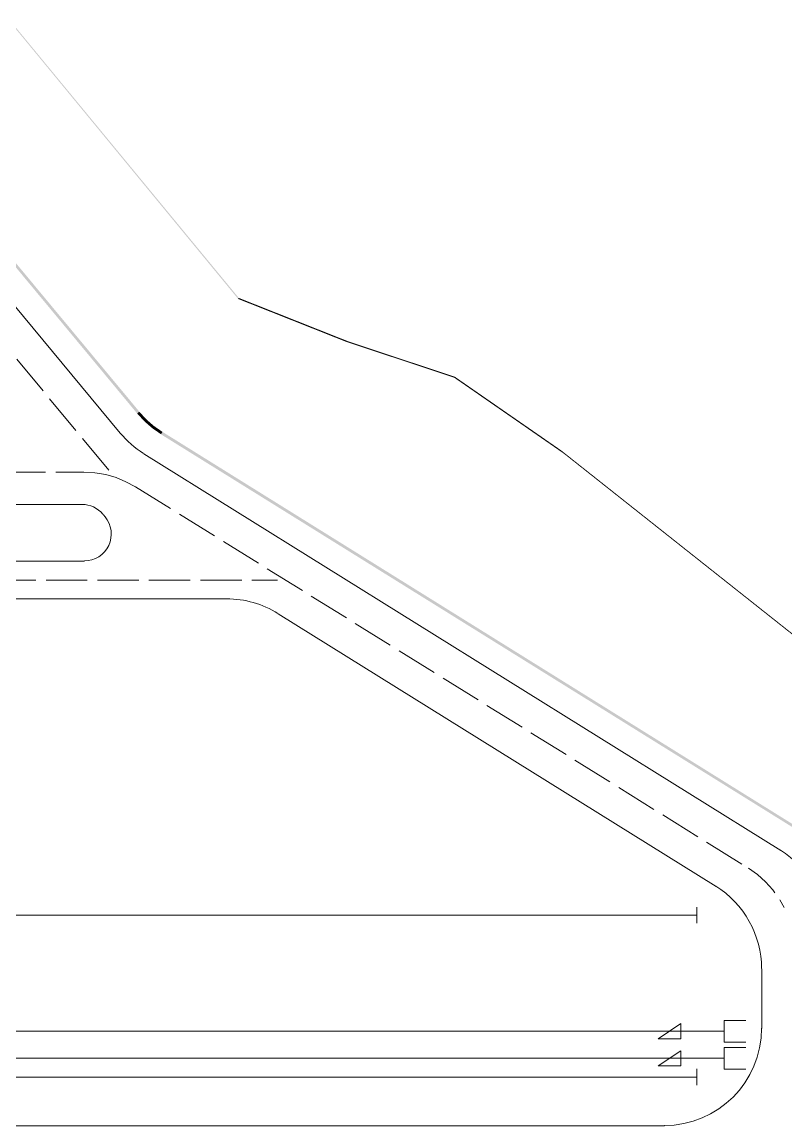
# Model space of a CAD drawing. Header units: millimetres. Extents: x 2315 to 4619, y 1334 to 1897.
# Drawn here: x 3939 to 4080.3, y 1618.5 to 1822.9 of the extents above; entities that cross this region are included whole.
import ezdxf

# ---------------------------------------------------------------- set-up
doc = ezdxf.new("R2010")
doc.units = ezdxf.units.MM
doc.linetypes.add('PDF_IMPORT', pattern=[1, 0.8, -0.2])
for name, color, linetype, true_color in [('PDF_0-新增征地', 7, 'Continuous', 0x00a5dd), ('PDF_站场道路', 7, 'Continuous', 0x957000), ('PDF_转运站初步方案', 7, 'Continuous', 0x00b85c)]:
    doc.layers.add(name, color=color, linetype=linetype, true_color=true_color)

msp = doc.modelspace()

# ---------------------------------------------------------------- hatches: boundary and pattern name
at = {"layer": 'PDF_0-新增征地', "transparency": 33554559}
msp.add_hatch(color=256, dxfattribs=at).paths.add_polyline_path([(3978.96, 1771.61), (3979.08, 1771.79), (3936.99, 1822.85), (3936.87, 1822.73)])
at = {"layer": 'PDF_转运站初步方案', "true_color": 0x00a5dd, "transparency": 33554559}
for points in [[(3912.74, 1808.44), (3912.38, 1808.13), (3960.27, 1750.41), (3960.69, 1750.72)], [(3964.97, 1746.99), (3964.66, 1746.56), (4092.75, 1666.85), (4092.99, 1667.28)]]:
    msp.add_hatch(color=142, dxfattribs=at).paths.add_polyline_path(points)

# ---------------------------------------------------------------- linework, layer by layer
at = {"layer": 'PDF_0-新增征地', "lineweight": 0}
msp.add_lwpolyline([(4099.04, 1695.68, 0.172, 0.172, 0), (4039, 1743.26, 0.22, 0.22, 0), (4019.03, 1757.1, 0.193, 0.193, 0), (3999.02, 1763.76, 0.215, 0.215, 0), (3979.02, 1771.7, 0, 0, 0)], format="xyseb", dxfattribs=at)
at = {"layer": 'PDF_0-新增征地', "lineweight": 25}
msp.add_lwpolyline([(3979.02, 1771.73), (3979.02, 1771.73)], dxfattribs=at)
at = {"layer": 'PDF_站场道路', "lineweight": 9}
for points in [[(3919.83, 1791.76), (3957.15, 1746.75)], [(3961.49, 1742.96), (4079.37, 1669.54)], [(3959.96, 1736.85), (3958.19, 1737.77), (3956.36, 1738.56), (3954.46, 1739.11), (3952.45, 1739.42), (3950.43, 1739.54)], [(3510.59, 1733.55), (3950.13, 1733.55)], [(3953.97, 1731.72), (3954.4, 1731.23)], [(3498.37, 1723.05), (3950.55, 1723.05)], [(3976.88, 1716.08), (3477.66, 1716.08)], [(3986.35, 1713.33), (4067.4, 1662.88)], [(4078.27, 1661.66), (4077.91, 1662.21), (4076.56, 1663.74), (4075.04, 1665.08), (4073.39, 1666.24)], [(4079.98, 1658.97), (4079.19, 1660.38)], [(4075.89, 1636.56), (4075.89, 1647.61)], [(3361.98, 1618.54), (4057.87, 1618.54)]]:
    msp.add_lwpolyline(points, dxfattribs=at)
at = {"layer": 'PDF_站场道路', "linetype": 'PDF_IMPORT', "lineweight": 9, "ltscale": 9.541175}
msp.add_lwpolyline([(3913.6, 1789.81), (3956.05, 1738.68)], dxfattribs=at)
at = {"layer": 'PDF_站场道路', "linetype": 'PDF_IMPORT', "lineweight": 9, "ltscale": 9.528654}
for points in [[(3506.92, 1739.54), (3950.43, 1739.54)], [(3466.97, 1719.56), (3986.22, 1719.56)]]:
    msp.add_lwpolyline(points, dxfattribs=at)
at = {"layer": 'PDF_站场道路', "linetype": 'PDF_IMPORT', "lineweight": 9, "ltscale": 9.575914}
msp.add_lwpolyline([(3959.96, 1736.85), (4073.39, 1666.24)], dxfattribs=at)
at = {"layer": 'PDF_站场道路', "lineweight": 9}
for centre, radius, start, end in [((3970.96, 1758.28), 17.99, 219.6936, 238.0957), ((3950.07, 1728.59), 4.98, 39.6936, 90), ((3950.5, 1728.1), 4.98, 270, 39.6936), ((3976.82, 1698.11), 17.99, 58.0957, 90), ((4069.79, 1654.31), 17.99, 0, 58.0957), ((4057.82, 1647.66), 17.99, 0, 58.0957), ((4057.82, 1636.6), 17.99, 270, 360)]:
    msp.add_arc(centre, radius, start, end, dxfattribs=at)
at = {"layer": 'PDF_转运站初步方案', "color": 142, "lineweight": 0, "true_color": 0x00a5dd, "const_width": 0.518}
msp.add_lwpolyline([(3960.48, 1750.56), (3961.79, 1749.13), (3963.23, 1747.88), (3964.82, 1746.78)], dxfattribs=at)
at = {"layer": 'PDF_转运站初步方案', "color": 142, "lineweight": 5, "true_color": 0x00a5dd}
for points in [[(3500.87, 1657.57), (4063.86, 1657.57)], [(4063.86, 1656.04), (4063.86, 1659.03)], [(4072.9, 1634.05), (4068.87, 1634.05), (4068.87, 1638.08), (4072.9, 1638.08)], [(4072.9, 1633.07), (4068.87, 1633.07), (4068.87, 1629.04), (4072.9, 1629.04)], [(4063.86, 1626.11), (4063.86, 1629.1)], [(3500.87, 1627.58), (4063.86, 1627.58)]]:
    msp.add_lwpolyline(points, dxfattribs=at)
at = {"layer": 'PDF_转运站初步方案', "color": 142, "lineweight": 18, "true_color": 0x00a5dd}
for points in [[(3494.09, 1638.08), (3498.06, 1638.08), (3496.05, 1638.08), (3496.05, 1636.07), (4068.87, 1636.07)], [(3498.86, 1633.07), (3502.89, 1633.07), (3500.87, 1633.07), (3500.87, 1631.06), (4068.87, 1631.06)]]:
    msp.add_lwpolyline(points, dxfattribs=at)
at = {"layer": 'PDF_转运站初步方案', "color": 142, "lineweight": 5, "true_color": 0x00a5dd}
for points in [[(4056.65, 1634.66), (4060.87, 1634.66), (4060.87, 1637.47)], [(4056.65, 1629.65), (4060.87, 1629.65), (4060.87, 1632.46)]]:
    msp.add_lwpolyline(points, close=True, dxfattribs=at)

doc.saveas('drawing.dxf')
